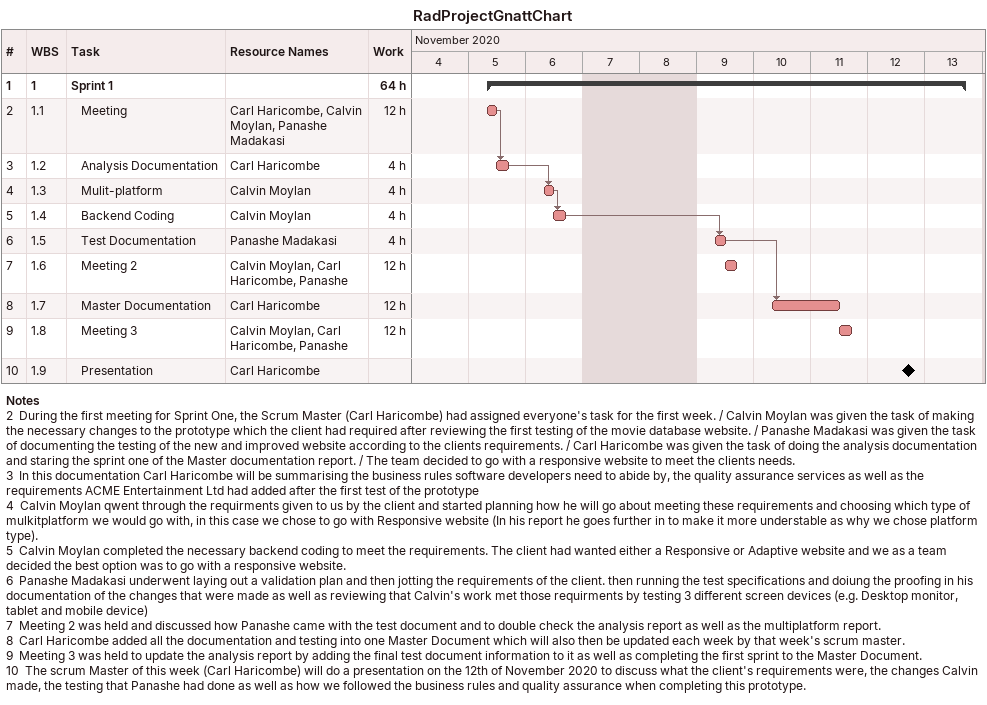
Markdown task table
RadProjectGnattChart

| ID | WBS | Task | Start | Finish | Predecessors | Resources | Work (h) |
|---|---|---|---|---|---|---|---|
| 1 | 1 | **Sprint 1** | 2020-11-05 | 2020-11-13 |  |  | 64 |
| 2 | 1.1 | Meeting | 2020-11-05 | 2020-11-05 |  | Carl Haricombe, Calvin Moylan, Panashe Madakasi | 12 |
| 3 | 1.2 | Analysis Documentation | 2020-11-05 | 2020-11-05 | 2 | Carl Haricombe | 4 |
| 4 | 1.3 | Mulit-platform | 2020-11-06 | 2020-11-06 | 3 | Calvin Moylan | 4 |
| 5 | 1.4 | Backend Coding | 2020-11-06 | 2020-11-06 | 4 | Calvin Moylan | 4 |
| 6 | 1.5 | Test Documentation | 2020-11-09 | 2020-11-09 | 5 | Panashe Madakasi | 4 |
| 7 | 1.6 | Meeting 2 | 2020-11-09 | 2020-11-09 |  | Calvin Moylan, Carl Haricombe, Panashe | 12 |
| 8 | 1.7 | Master Documentation | 2020-11-10 | 2020-11-11 | 6 | Carl Haricombe | 12 |
| 9 | 1.8 | Meeting 3 | 2020-11-11 | 2020-11-11 |  | Calvin Moylan, Carl Haricombe, Panashe | 12 |
| 10 | 1.9 | Presentation (milestone) | 2020-11-12 | 2020-11-12 |  | Carl Haricombe |  |

Notes
- 2: During the first meeting for Sprint One, the Scrum Master (Carl Haricombe) had assigned everyone's task for the first week. / Calvin Moylan was given the task of making the necessary changes to the prototype which the client had required after reviewing the first testing of the movie database website. / Panashe Madakasi was given the task of documenting the testing of the new and improved website according to the clients requirements. / Carl Haricombe was given the task of doing the analysis documentation and staring the sprint one of the Master documentation report. / The team decided to go with a responsive website to meet the clients needs.
- 3: In this documentation Carl Haricombe will be summarising the business rules software developers need to abide by, the quality assurance services as well as the requirements ACME Entertainment Ltd had added after the first test of the prototype
- 4: Calvin Moylan qwent through the requirments given to us by the client and started planning how he will go about meeting these requirements and choosing which type of mulkitplatform we would go with, in this case we chose to go with Responsive website (In his report he goes further in to make it more understable as why we chose platform type).
- 5: Calvin Moylan completed the necessary backend coding to meet the requirements. The client had wanted either a Responsive or Adaptive website and we as a team decided the best option was to go with a responsive website.
- 6: Panashe Madakasi underwent laying out a validation plan and then jotting the requirements of the client. then running the test specifications and doiung the proofing in his documentation of the changes that were made as well as reviewing that Calvin's work met those requirments by testing 3 different screen devices (e.g. Desktop monitor, tablet and mobile device)
- 7: Meeting 2 was held and discussed how Panashe came with the test document and to double check the analysis report as well as the multiplatform report.
- 8: Carl Haricombe added all the documentation and testing into one Master Document which will also then be updated each week by that week's scrum master.
- 9: Meeting 3 was held to update the analysis report by adding the final test document information to it as well as completing the first sprint to the Master Document.
- 10: The scrum Master of this week (Carl Haricombe) will do a presentation on the 12th of November 2020 to discuss what the client's requirements were, the changes Calvin made, the testing that Panashe had done as well as how we followed the business rules and quality assurance when completing this prototype.
